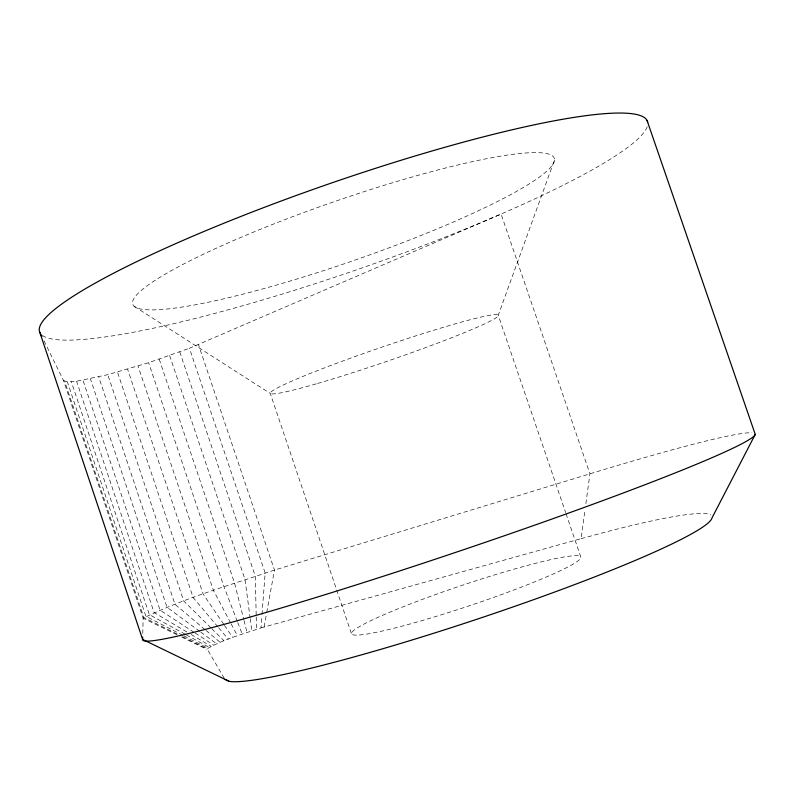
<?xml version="1.0" encoding="UTF-8"?>
<svg xmlns="http://www.w3.org/2000/svg" width="795" height="795" viewBox="0 0 795 795"><rect width="100%" height="100%" fill="white"/><g stroke="black" fill="none" stroke-linecap="round" stroke-linejoin="round"><path stroke-width="0.6" stroke-dasharray="3.98 2.98" d="M142.772 633.545L143.14 618.212L63.501 380.467L43.526 339.882M224.289 678.324L207.078 648.839C223.783 639.2 242.813 634.112 260.998 627.891L261.923 615.698M262.012 614.475L265.152 573.006L189.429 348.27L501.079 214.044L589.94 473.82L585.766 504.408M260.998 627.891L581.075 538.662L585.09 509.297M264.099 626.967L266.524 613.651M266.742 612.438L274.464 570.065L198.492 344.662M554.513 159.984A223.027 31.005 -19.1 0 1 237.178 295.591A223.027 31.005 -19.1 0 1 238.828 238.271A223.027 31.005 -19.1 0 1 554.513 159.984L498.246 315.267L565.662 512.636M63.501 380.467L67.346 381.848L76.578 381.252L107.782 374.664L148.625 362.699L189.429 348.27M581.075 538.662L606.535 531.795A256.805 23.224 -18.4 0 1 710.869 514.961M177.245 634.877L143.14 618.212C184.877 597.77 230.441 585.07 274.464 570.065L589.94 473.82A323.058 16.904 -18.6 0 1 751.911 432.818M181.648 637.034L206.958 649.406M177.096 633.983L143.786 617.486L64.713 381.411M182.651 636.735L207.078 648.839M182.82 635.314L145.883 616.274L67.346 381.848M183.913 635.881L207.813 648.203M185.245 634.271L149.341 614.624L71.331 381.799M186.328 634.857L209.174 647.359M186.835 631.945L154.091 612.548L76.578 381.252M191.058 634.45L211.132 646.335M134.285 306.383L270.28 393.446L336.275 588.797M194.05 632.343L160.034 610.113L82.968 380.239M195.083 633.019L213.646 645.143M199.793 631.409L167.039 607.34L90.391 378.788M200.787 632.144L216.667 643.811M205.1 629.66L174.989 604.299L98.709 376.919M206.044 630.455L220.155 642.35M210.904 627.821L183.744 601.03L107.782 374.664M211.778 628.686L224.041 640.78M217.89 626.867L193.175 597.582L117.461 372.08M218.685 627.812L228.254 639.15M223.783 624.323L203.123 594.014L127.598 369.188M224.468 625.337L232.736 637.461M230.56 622.793L213.428 590.377L138.042 366.048M231.136 623.876L237.417 635.761M237.308 621.362L223.961 586.72L148.625 362.699M237.755 622.525L242.207 634.072M566.06 513.818L580.906 557.285A120.939 10.842 -18.5 0 1 410.876 623.757A120.939 10.842 -18.5 0 1 406.692 605.363A120.939 10.842 -18.5 0 1 580.906 557.285M336.673 589.969L351.38 633.506M179.769 351.937L255.294 576.206L256.199 615.718M169.653 355.594L245.039 579.585L250.047 617.397M159.219 359.201L234.545 583.113L243.687 619.186M243.986 620.388L247.036 632.413M250.216 618.609L251.826 630.813M256.228 616.95L256.507 629.302M647.209 126.753A321.627 45.126 -19.1 0 1 356.031 270.012A321.627 45.126 -19.1 0 1 42.433 335.43M317.593 383.458A120.522 7.533 -18.9 0 0 497.73 316.49A120.522 7.533 -18.9 0 0 337.378 363.007A120.522 7.533 -18.9 0 0 317.593 383.458"/><path stroke-width="1.19" d="M142.683 637.083L142.623 639.438L229.179 681.355A256.805 23.224 -18.4 0 0 488.05 615.509A256.805 23.224 -18.4 0 0 712.032 517.833L755.25 434.398L647.051 120.452M224.905 679.357L229.179 681.355M647.706 122.36A321.627 45.126 -19.1 0 0 330.809 183.238A321.627 45.126 -19.1 0 0 39.75 332.201L41.906 336.593M39.75 332.201L142.623 639.438A323.058 16.904 -18.6 0 0 449.324 554.513A323.058 16.904 -18.6 0 0 755.25 434.398"/></g></svg>
